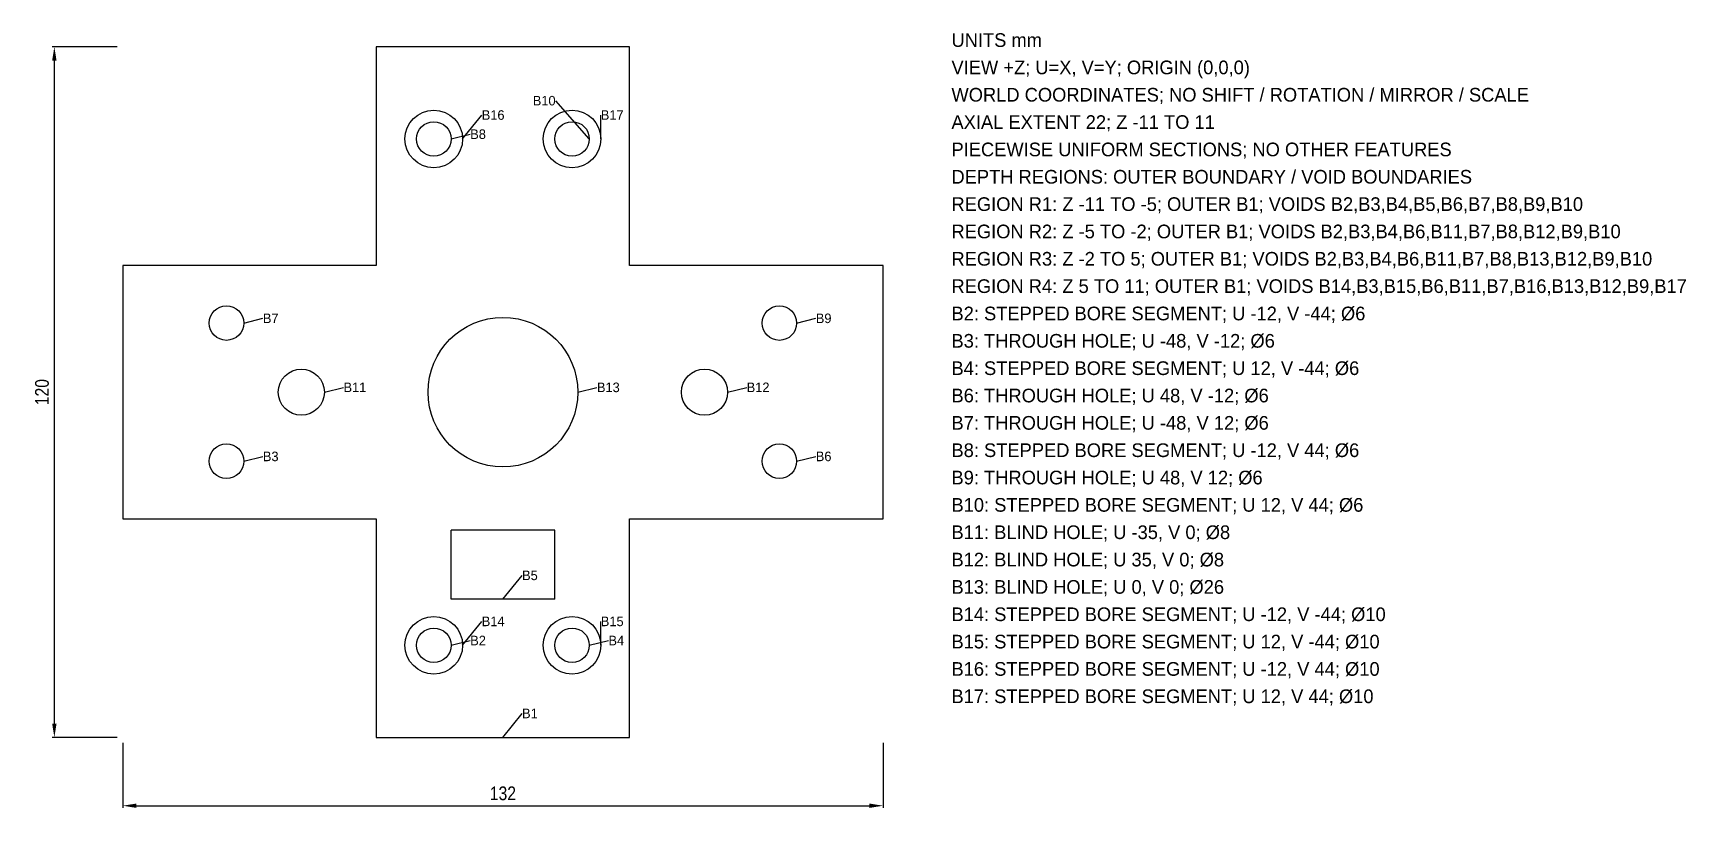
# Model space of a CAD drawing. Header units: millimetres. Extents: x -82 to 205, y -72 to 62.
import ezdxf

# ---------------------------------------------------------------- set-up
doc = ezdxf.new("R2010")
doc.units = ezdxf.units.MM
for name, color, linetype in [('DATUM', 2, 'Continuous'), ('DIM', 3, 'Continuous'), ('HOLE', 7, 'Continuous'), ('OUTLINE', 7, 'Continuous'), ('TEXT', 7, 'Continuous')]:
    doc.layers.add(name, color=color, linetype=linetype)
doc.styles.add('OpenSansCondensed-Light', font='OpenSansCondensed-Light.ttf')
doc.dimstyles.new('EZDXF', dxfattribs={"dimtxt": 0.25, "dimasz": 0.175, "dimexe": 0.375, "dimexo": 0.125, "dimgap": 0.1, "dimtad": 1, "dimlfac": 100, "dimzin": 12, "dimdsep": 46, "dimtxsty": 'OpenSansCondensed-Light', "dimblk": 'ARCHTICK', "dimcen": 2.5, "dimazin": 3, "dimtfac": 0.5, "dimtmove": 2, "dimatfit": 3})

# ---------------------------------------------------------------- blocks, each defined once
blk = doc.blocks.new('_CLOSEDFILLED')
at = {"color": 0, "linetype": 'BYBLOCK'}
blk.add_solid([(-1, 0.16), (0, 0), (-1, -0.16)], dxfattribs=at)
blk = doc.blocks.new('*D1')
for p, q in [((-66, -60.9504), (-66, -72.255)), ((66, -60.9504), (66, -72.255)), ((-63.624, -71.88), (63.624, -71.88))]:
    blk.add_line(p, q)
at = {"layer": 'Defpoints'}
for p in [(-66, -60), (66, -60), (-66, -71.88)]:
    blk.add_point(p, dxfattribs=at)
at = {"layer": 'DIM', "xscale": 2.376, "yscale": 2.376, "rotation": 180}
blk.add_blockref('_CLOSEDFILLED', (-66, -71.88), dxfattribs=at)
at = {"layer": 'DIM', "xscale": 2.376, "yscale": 2.376}
blk.add_blockref('_CLOSEDFILLED', (66, -71.88), dxfattribs=at)
at = {"layer": 'DIM', "insert": (0, -69.7416), "char_height": 2.376, "attachment_point": 5, "style": 'OpenSansCondensed-Light'}
blk.add_mtext('132', dxfattribs=at)
blk = doc.blocks.new('*D2')
for p, q in [((-66.9504, 60), (-78.255, 60)), ((-77.88, -57.624), (-77.88, 57.624)), ((-66.9504, -60), (-78.255, -60))]:
    blk.add_line(p, q)
at = {"layer": 'Defpoints'}
for p in [(-66, 60), (-77.88, -60), (-66, -60)]:
    blk.add_point(p, dxfattribs=at)
at = {"layer": 'DIM', "xscale": 2.376, "yscale": 2.376}
for p, rotation in [((-77.88, 60), 90), ((-77.88, -60), 270)]:
    blk.add_blockref('_CLOSEDFILLED', p, dxfattribs=dict(at, rotation=rotation))
at = {"layer": 'DIM', "insert": (-80.0184, 0), "char_height": 2.376, "attachment_point": 5, "rotation": 90, "style": 'OpenSansCondensed-Light'}
blk.add_mtext('120', dxfattribs=at)

msp = doc.modelspace()

# ---------------------------------------------------------------- linework, layer by layer
at = {"layer": 'DATUM'}
for p, q in [((15, 44), (9.1788, 50.6528)), ((-7, 44), (-3.6736, 48.158)), ((17, 44), (17, 48.158)), ((-9, 44), (-5.6736, 44.8316)), ((-45, 12), (-41.6736, 12.8316)), ((51, 12), (54.3264, 12.8316)), ((-31, 0), (-27.6736, 0.8316)), ((13, 0), (16.3264, 0.8316)), ((39, 0), (42.3264, 0.8316)), ((-45, -12), (-41.6736, -11.1684)), ((51, -12), (54.3264, -11.1684)), ((0, -36), (3.3264, -31.842)), ((-7, -44), (-3.6736, -39.842)), ((17, -44), (17, -39.842)), ((-9, -44), (-5.6736, -43.1684)), ((15, -44), (18.3264, -43.1684)), ((0, -60), (3.3264, -55.842))]:
    msp.add_line(p, q, dxfattribs=at)
at = {"layer": 'HOLE'}
for p, q in [((-9, -36), (-9, -24)), ((9, -24), (-9, -24)), ((9, -36), (9, -24)), ((9, -36), (-9, -36))]:
    msp.add_line(p, q, dxfattribs=at)
for centre, radius in [((-12, 44), 5), ((12, 44), 5), ((-12, 44), 3), ((12, 44), 3), ((-48, 12), 3), ((48, 12), 3), ((0, 0), 13), ((-35, 0), 4), ((35, 0), 4), ((-48, -12), 3), ((48, -12), 3), ((-12, -44), 5), ((12, -44), 5), ((-12, -44), 3), ((12, -44), 3)]:
    msp.add_circle(centre, radius, dxfattribs=at)
at = {"layer": 'OUTLINE'}
for p, q in [((22, 60), (-22, 60)), ((-22, 60), (-22, 22)), ((22, 22), (22, 60)), ((-22, 22), (-66, 22)), ((-66, 22), (-66, -22)), ((66, 22), (22, 22)), ((66, -22), (66, 22)), ((-66, -22), (-22, -22)), ((-22, -22), (-22, -60)), ((22, -60), (22, -22)), ((22, -22), (66, -22)), ((-22, -60), (22, -60))]:
    msp.add_line(p, q, dxfattribs=at)

# ---------------------------------------------------------------- texts
at = {"layer": 'DATUM'}
for s, p in [('B16', (-3.6736, 47.3264)), ('B10', (5.18712, 49.8212)), ('B17', (17, 47.3264)), ('B8', (-5.6736, 44)), ('B7', (-41.6736, 12)), ('B9', (54.3264, 12)), ('B11', (-27.6736, 0)), ('B13', (16.3264, 0)), ('B12', (42.3264, 0)), ('B3', (-41.6736, -12)), ('B6', (54.3264, -12)), ('B5', (3.3264, -32.6736)), ('B14', (-3.6736, -40.6736)), ('B15', (17, -40.6736)), ('B2', (-5.6736, -44)), ('B4', (18.3264, -44)), ('B1', (3.3264, -56.6736))]:
    msp.add_text(s, height=1.6632, dxfattribs=at).set_placement(p)
at = {"layer": 'TEXT'}
for s, p in [('UNITS mm', (77.88, 60)), ('VIEW +Z; U=X, V=Y; ORIGIN (0,0,0)', (77.88, 55.248)), ('WORLD COORDINATES; NO SHIFT / ROTATION / MIRROR / SCALE', (77.88, 50.496)), ('AXIAL EXTENT 22; Z -11 TO 11', (77.88, 45.744)), ('PIECEWISE UNIFORM SECTIONS; NO OTHER FEATURES', (77.88, 40.992)), ('DEPTH REGIONS: OUTER BOUNDARY / VOID BOUNDARIES', (77.88, 36.24)), ('REGION R1: Z -11 TO -5; OUTER B1; VOIDS B2,B3,B4,B5,B6,B7,B8,B9,B10', (77.88, 31.488)), ('REGION R2: Z -5 TO -2; OUTER B1; VOIDS B2,B3,B4,B6,B11,B7,B8,B12,B9,B10', (77.88, 26.736)), ('REGION R3: Z -2 TO 5; OUTER B1; VOIDS B2,B3,B4,B6,B11,B7,B8,B13,B12,B9,B10', (77.88, 21.984)), ('REGION R4: Z 5 TO 11; OUTER B1; VOIDS B14,B3,B15,B6,B11,B7,B16,B13,B12,B9,B17', (77.88, 17.232)), ('B2: STEPPED BORE SEGMENT; U -12, V -44; %%c6', (77.88, 12.48)), ('B3: THROUGH HOLE; U -48, V -12; %%c6', (77.88, 7.728)), ('B4: STEPPED BORE SEGMENT; U 12, V -44; %%c6', (77.88, 2.976)), ('B6: THROUGH HOLE; U 48, V -12; %%c6', (77.88, -1.776)), ('B7: THROUGH HOLE; U -48, V 12; %%c6', (77.88, -6.528)), ('B8: STEPPED BORE SEGMENT; U -12, V 44; %%c6', (77.88, -11.28)), ('B9: THROUGH HOLE; U 48, V 12; %%c6', (77.88, -16.032)), ('B10: STEPPED BORE SEGMENT; U 12, V 44; %%c6', (77.88, -20.784)), ('B11: BLIND HOLE; U -35, V 0; %%c8', (77.88, -25.536)), ('B12: BLIND HOLE; U 35, V 0; %%c8', (77.88, -30.288)), ('B13: BLIND HOLE; U 0, V 0; %%c26', (77.88, -35.04)), ('B14: STEPPED BORE SEGMENT; U -12, V -44; %%c10', (77.88, -39.792)), ('B15: STEPPED BORE SEGMENT; U 12, V -44; %%c10', (77.88, -44.544)), ('B16: STEPPED BORE SEGMENT; U -12, V 44; %%c10', (77.88, -49.296)), ('B17: STEPPED BORE SEGMENT; U 12, V 44; %%c10', (77.88, -54.048))]:
    msp.add_text(s, height=2.376, dxfattribs=at).set_placement(p)

# ---------------------------------------------------------------- dimensions: what is measured, and where the dimension line sits
at = {"layer": 'DIM'}
dim = msp.add_linear_dim(base=(-77.88, -60), p1=(-66, -60), p2=(-66, 60), angle=90, dimstyle='EZDXF', override={"dimscale": 1, "dimtxt": 2.376, "dimasz": 2.376, "dimexo": 0.9504, "dimgap": 0.9504, "dimtad": 1, "dimdec": 6, "dimlfac": 1, "dimlunit": 2}, dxfattribs=at)
dim.commit()
dim.dimension.update_dxf_attribs({"geometry": '*D2', "text_midpoint": (-80.0184, 0)})
dim = msp.add_linear_dim(base=(-66, -71.88), p1=(-66, -60), p2=(66, -60), dimstyle='EZDXF', override={"dimscale": 1, "dimtxt": 2.376, "dimasz": 2.376, "dimexo": 0.9504, "dimgap": 0.9504, "dimtad": 1, "dimdec": 6, "dimlfac": 1, "dimlunit": 2}, dxfattribs=at)
dim.commit()
dim.dimension.update_dxf_attribs({"geometry": '*D1', "text_midpoint": (0, -69.7416)})

doc.saveas('drawing.dxf')
